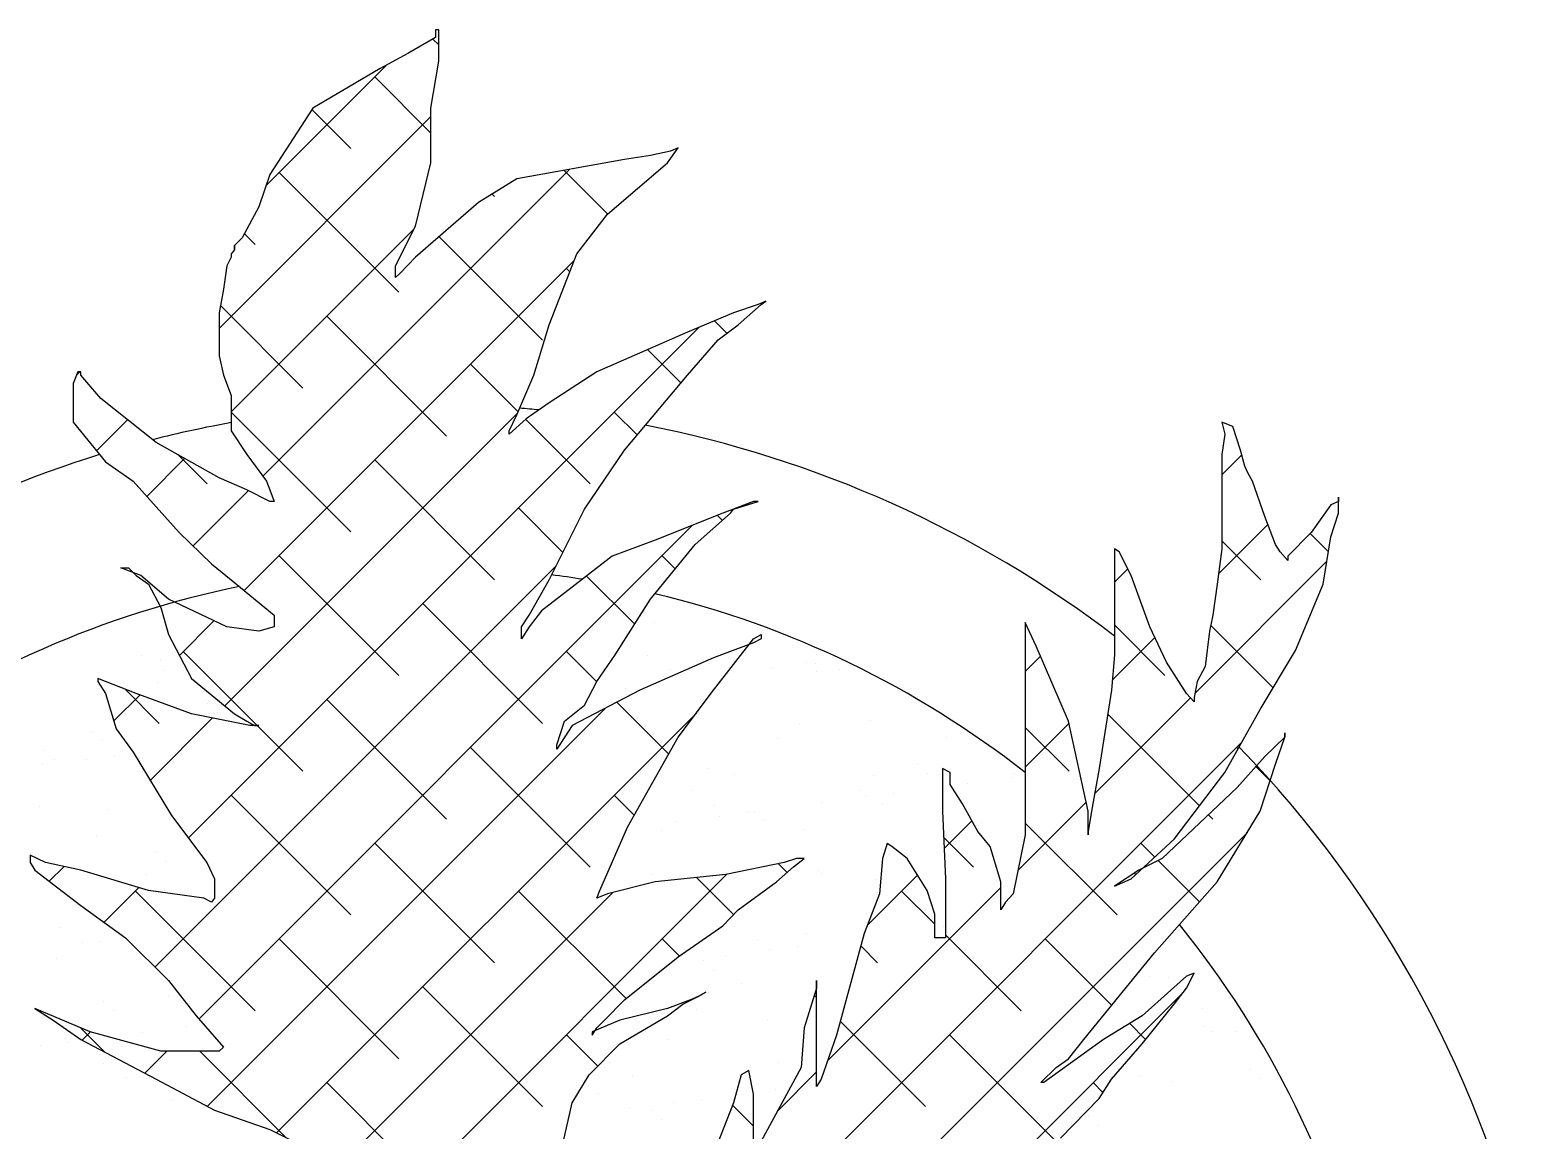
# Model space of a CAD drawing. Header units: metres. Extents: x -32982 to 1660, y -22516 to -303.
# Drawn here: x -20456 to -19875, y -9918 to -9491 of the extents above; entities that cross this region are included whole.
import ezdxf

# ---------------------------------------------------------------- set-up
doc = ezdxf.new("R2010")
doc.units = ezdxf.units.M
doc.header["$LTSCALE"] = 5
doc.header["$MEASUREMENT"] = 0
doc.layers.add('ARREDI_1piano', color=7, linetype='Continuous')

msp = doc.modelspace()

# ---------------------------------------------------------------- linework, layer by layer
at = {"layer": 'ARREDI_1piano', "color": 0}
for p, q in [((-20299.21, -9494.34), (-20309.93, -9500.57)), ((-20298.02, -9491.44), (-20299.21, -9491.44)), ((-20299.21, -9491.44), (-20299.21, -9494.34)), ((-20298.02, -9503.48), (-20298.02, -9491.44)), ((-20300.27, -9494.96), (-20298.02, -9497.21)), ((-20318.34, -9505.14), (-20364.91, -9551.71)), ((-20309.93, -9500.57), (-20320.64, -9506.39)), ((-20301, -9521.76), (-20298.02, -9503.48)), ((-20320.64, -9506.39), (-20346.84, -9521.76)), ((-20322.78, -9509.58), (-20301, -9531.36)), ((-20346.84, -9521.76), (-20363.5, -9547.5)), ((-20347.18, -9522.29), (-20332.06, -9537.42)), ((-20301, -9542.94), (-20301, -9521.76)), ((-20301, -9524.92), (-20383.15, -9607.07)), ((-20215.87, -9540.03), (-20225.99, -9541.69)), ((-20208.13, -9538.37), (-20215.87, -9540.03)), ((-20209.32, -9542.94), (-20205.16, -9537.12)), ((-20205.16, -9537.12), (-20208.13, -9538.37)), ((-20247.36, -9545.52), (-20366.16, -9664.32)), ((-20306.95, -9567.44), (-20301, -9542.94)), ((-20225.99, -9541.69), (-20267.66, -9549.17)), ((-20249.35, -9545.88), (-20232.44, -9562.79)), ((-20232.54, -9562.87), (-20209.32, -9542.94)), ((-20363.5, -9547.5), (-20367.67, -9559.96)), ((-20359.9, -9546.7), (-20313.5, -9593.1)), ((-20267.66, -9549.17), (-20282.54, -9558.3)), ((-20277.28, -9555.07), (-20276.37, -9555.98)), ((-20367.67, -9559.96), (-20374.22, -9572.01)), ((-20282.54, -9558.3), (-20306.95, -9579.48)), ((-20244.45, -9578.24), (-20232.54, -9562.87)), ((-20307.52, -9568.56), (-20378.39, -9639.43)), ((-20314.69, -9582.81), (-20306.95, -9567.44)), ((-20374.22, -9572.01), (-20377.2, -9574.91)), ((-20377.2, -9574.91), (-20377.2, -9576.58)), ((-20377.2, -9574.91), (-20377.2, -9576.58)), ((-20377.2, -9576.58), (-20377.2, -9574.91)), ((-20373.34, -9570.39), (-20369.18, -9574.54)), ((-20297.87, -9571.6), (-20257.81, -9611.66)), ((-20378.39, -9579.48), (-20380.17, -9582.81)), ((-20377.2, -9576.58), (-20378.39, -9578.24)), ((-20378.39, -9578.24), (-20378.39, -9579.48)), ((-20245.41, -9580.7), (-20373.35, -9708.64)), ((-20306.95, -9579.48), (-20312.9, -9585.71)), ((-20255.16, -9605.65), (-20244.45, -9578.24)), ((-20380.17, -9582.81), (-20381.36, -9591.94)), ((-20314.69, -9587.37), (-20314.69, -9582.81)), ((-20312.9, -9585.71), (-20314.69, -9587.37)), ((-20248.53, -9583.82), (-20247.16, -9585.19)), ((-20381.36, -9591.94), (-20383.15, -9601.08)), ((-20382.6, -9598.25), (-20350.62, -9630.23)), ((-20174.2, -9597.76), (-20183.73, -9601.08)), ((-20181.94, -9605.65), (-20173.01, -9597.76)), ((-20171.22, -9596.51), (-20174.2, -9597.76)), ((-20173.01, -9597.76), (-20171.22, -9596.51)), ((-20383.15, -9601.08), (-20383.15, -9617.69)), ((-20341.34, -9602.38), (-20294.94, -9648.79)), ((-20183.73, -9601.08), (-20201.58, -9608.55)), ((-20191.08, -9604.16), (-20186.3, -9608.93)), ((-20197.17, -9606.71), (-20395.06, -9804.59)), ((-20261.11, -9625.17), (-20255.16, -9605.65)), ((-20201.58, -9608.55), (-20236.71, -9623.92)), ((-20189.68, -9611.46), (-20181.94, -9605.65)), ((-20217.04, -9615.32), (-20204.14, -9628.21)), ((-20201.58, -9625.17), (-20189.68, -9611.46)), ((-20383.15, -9617.69), (-20381.36, -9625.17)), ((-20285.65, -9620.95), (-20267.19, -9639.42)), ((-20437.92, -9623.92), (-20439.7, -9628.49)), ((-20437.12, -9623.92), (-20438.43, -9625.22)), ((-20436.73, -9623.92), (-20437.92, -9623.92)), ((-20436.73, -9625.17), (-20436.73, -9623.92)), ((-20428.99, -9634.3), (-20436.73, -9625.17)), ((-20381.36, -9625.17), (-20378.39, -9633.06)), ((-20267.66, -9640.53), (-20261.11, -9625.17)), ((-20236.71, -9623.92), (-20255.16, -9635.96)), ((-20225.99, -9654.24), (-20201.58, -9625.17)), ((-20439.7, -9628.49), (-20439.7, -9643.44)), ((-20378.39, -9633.06), (-20378.39, -9646.76)), ((-20407.56, -9651.33), (-20428.99, -9634.3)), ((-20378.39, -9639.58), (-20332.06, -9685.91)), ((-20255.16, -9635.96), (-20264.09, -9642.19)), ((-20229.97, -9639.51), (-20221.08, -9648.39)), ((-20439.7, -9643.44), (-20427.2, -9658.81)), ((-20418.62, -9642.54), (-20430.65, -9654.57)), ((-20267.32, -9639.74), (-20380.92, -9753.34)), ((-20270.64, -9646.76), (-20267.66, -9640.53)), ((-20264.09, -9642.19), (-20270.64, -9648.01)), ((-20264.26, -9642.34), (-20239.25, -9667.35)), ((-19990.25, -9645.1), (-19994.42, -9643.44)), ((-19994.42, -9643.44), (-19993.23, -9648.01)), ((-19987.28, -9654.24), (-19990.25, -9645.1)), ((-20378.39, -9646.76), (-20372.43, -9655.9)), ((-20270.64, -9648.01), (-20270.64, -9646.76)), ((-19993.23, -9648.01), (-19994.42, -9655.9)), ((-20383.15, -9665.04), (-20407.56, -9651.33)), ((-20398.9, -9656.19), (-20387.74, -9667.35)), ((-20372.43, -9655.9), (-20364.69, -9666.28)), ((-20241.47, -9677.08), (-20225.99, -9654.24)), ((-19994.42, -9655.9), (-19994.42, -9692.45)), ((-19986.73, -9656.13), (-19994.42, -9663.82)), ((-19985.49, -9660.47), (-19987.28, -9654.24)), ((-20427.2, -9658.81), (-20416.49, -9666.28)), ((-20396.5, -9657.54), (-20411.17, -9672.22)), ((-20322.78, -9658.07), (-20276.37, -9704.47)), ((-19984.3, -9663.37), (-19985.49, -9660.47)), ((-20416.49, -9666.28), (-20398.63, -9686.22)), ((-20372.43, -9669.61), (-20383.15, -9665.04)), ((-20364.69, -9666.28), (-20363.5, -9669.61)), ((-19982.51, -9666.28), (-19984.3, -9663.37)), ((-19977.75, -9679.99), (-19982.51, -9666.28)), ((-20371.77, -9669.94), (-20393.24, -9691.41)), ((-20363.5, -9674.17), (-20372.43, -9669.61)), ((-20363.5, -9669.61), (-20361.72, -9674.17)), ((-20361.72, -9674.17), (-20363.5, -9674.17)), ((-20175.99, -9674.17), (-20187.89, -9678.74)), ((-20183.72, -9677.08), (-20174.2, -9674.17)), ((-20174.2, -9674.17), (-20175.99, -9674.17)), ((-19949.18, -9674.17), (-19952.15, -9675.42)), ((-19949.18, -9678.74), (-19949.18, -9672.51)), ((-19949.18, -9672.51), (-19949.18, -9674.17)), ((-20267.09, -9676.63), (-20249.85, -9693.87)), ((-20255.16, -9704.49), (-20241.47, -9677.08)), ((-20187.89, -9678.74), (-20214.08, -9689.12)), ((-20198.61, -9690.79), (-20184.92, -9678.74)), ((-20189.93, -9679.55), (-20188.01, -9681.47)), ((-20184.92, -9678.74), (-20183.72, -9677.08)), ((-19973.59, -9690.78), (-19977.75, -9679.99)), ((-19952.15, -9675.42), (-19959.89, -9686.22)), ((-19952.15, -9687.88), (-19949.18, -9678.74)), ((-20199.6, -9683.38), (-20390.98, -9874.76)), ((-19976.56, -9683.08), (-19995.69, -9702.22)), ((-20398.63, -9686.22), (-20386.13, -9698.26)), ((-20214.08, -9689.12), (-20230.75, -9695.35)), ((-20215.87, -9711.97), (-20198.61, -9690.79)), ((-19994.42, -9689.44), (-19979.39, -9704.47)), ((-19971.8, -9693.69), (-19973.59, -9690.78)), ((-19959.89, -9686.22), (-19968.82, -9695.35)), ((-19960.2, -9686.53), (-19953.09, -9693.64)), ((-19955.13, -9706.15), (-19952.15, -9687.88)), ((-20359.9, -9695.19), (-20313.5, -9741.6)), ((-20230.75, -9695.35), (-20246.23, -9707.4)), ((-20211.41, -9695.19), (-20206.33, -9700.27)), ((-20034.31, -9693.69), (-20036.09, -9692.45)), ((-20036.09, -9692.45), (-20036.09, -9733.56)), ((-20029.54, -9702.83), (-20034.31, -9693.69)), ((-19953.7, -9697.34), (-20004.81, -9748.45)), ((-19994.42, -9692.45), (-19996.21, -9706.15)), ((-19968.82, -9697.01), (-19971.8, -9693.69)), ((-19968.82, -9695.35), (-19968.82, -9697.01)), ((-20413.51, -9702.83), (-20421.25, -9699.92)), ((-20421.25, -9699.92), (-20418.27, -9699.92)), ((-20418.27, -9699.92), (-20415.29, -9702.83)), ((-20415.29, -9702.83), (-20410.53, -9706.15)), ((-20402.79, -9711.97), (-20413.51, -9702.83)), ((-20252.49, -9699.15), (-20407.98, -9854.64)), ((-20386.13, -9698.26), (-20378.39, -9704.49)), ((-20240.66, -9703.06), (-20222.03, -9721.69)), ((-20030.88, -9700.27), (-20036.09, -9705.49)), ((-20022.4, -9722.76), (-20029.54, -9702.83)), ((-20410.53, -9706.15), (-20405.77, -9715.29)), ((-20378.39, -9704.49), (-20361.72, -9718.2)), ((-20262.9, -9718.2), (-20255.16, -9704.49)), ((-20246.23, -9707.4), (-20258.14, -9716.53)), ((-19996.21, -9706.15), (-19997.99, -9718.2)), ((-19965.85, -9731.9), (-19955.13, -9706.15)), ((-20380.17, -9722.76), (-20402.79, -9711.97)), ((-20304.22, -9713.75), (-20257.81, -9760.16)), ((-20229.56, -9733.56), (-20215.87, -9711.97)), ((-20405.77, -9715.29), (-20402.79, -9725.67)), ((-20385.12, -9720.41), (-20398.52, -9733.81)), ((-20361.72, -9718.2), (-20361.72, -9722.76)), ((-20265.88, -9722.76), (-20262.9, -9718.2)), ((-20258.14, -9716.53), (-20262.9, -9722.76)), ((-20214.34, -9720.87), (-20214.34, -9720.87)), ((-19997.99, -9718.2), (-19999.18, -9724.42)), ((-20402.79, -9725.67), (-20393.86, -9742.7)), ((-20367.67, -9724.43), (-20380.17, -9722.76)), ((-20361.72, -9722.76), (-20367.67, -9724.43)), ((-20262.9, -9722.76), (-20265.88, -9727.33)), ((-20265.88, -9727.33), (-20265.88, -9722.76)), ((-20175.99, -9727.33), (-20173.01, -9725.67)), ((-20173.01, -9725.67), (-20173.01, -9727.33)), ((-20070.62, -9721.1), (-20070.62, -9803.33)), ((-20066.45, -9730.24), (-20070.62, -9721.1)), ((-20036.09, -9722.02), (-20016.51, -9741.6)), ((-20015.85, -9736.47), (-20022.4, -9722.76)), ((-19999.18, -9724.42), (-20000.97, -9738.13)), ((-19998.76, -9722.22), (-19974.56, -9746.43)), ((-20397.02, -9732.31), (-20350.62, -9778.72)), ((-20248.53, -9732.31), (-20236.77, -9744.07)), ((-20191.46, -9747.27), (-20175.99, -9727.33)), ((-20175.99, -9728.99), (-20191.46, -9734.81)), ((-20173.01, -9727.33), (-20175.99, -9728.99)), ((-20053.95, -9759.31), (-20066.45, -9730.24)), ((-20020.41, -9726.93), (-20036.95, -9743.47)), ((-19979.54, -9754.74), (-19965.85, -9731.9)), ((-20413.27, -9734.02), (-20413.27, -9734.02)), ((-20406.02, -9735.55), (-20406.02, -9735.55)), ((-20236.71, -9743.95), (-20229.56, -9733.56)), ((-20191.46, -9734.81), (-20220.04, -9747.27)), ((-20217.08, -9733.66), (-20217.08, -9733.66)), ((-20155.32, -9736.44), (-20155.32, -9736.44)), ((-20152.02, -9736.8), (-20152.02, -9736.8)), ((-20151.69, -9733.54), (-20151.69, -9733.54)), ((-20064.76, -9734.16), (-20070.62, -9740.02)), ((-20036.09, -9733.56), (-20037.28, -9747.27)), ((-20008.11, -9748.51), (-20015.85, -9736.47)), ((-20000.97, -9738.13), (-20003.95, -9743.94)), ((-20430.18, -9742.7), (-20430.18, -9743.95)), ((-20427.2, -9743.95), (-20430.18, -9742.7)), ((-20430.18, -9743.95), (-20427.2, -9748.51)), ((-20415.29, -9748.51), (-20427.2, -9743.95)), ((-20406.82, -9744.13), (-20406.82, -9744.13)), ((-20404.42, -9739.66), (-20404.42, -9739.66)), ((-20393.86, -9742.7), (-20377.2, -9756.4)), ((-20241.47, -9753.08), (-20236.71, -9743.95)), ((-20208.23, -9739.31), (-20208.23, -9739.31)), ((-20184.69, -9739.6), (-20184.69, -9739.6)), ((-20169.09, -9739.05), (-20169.09, -9739.05)), ((-20151.45, -9739.99), (-20151.45, -9739.99)), ((-20142.83, -9739.19), (-20142.83, -9739.19)), ((-20003.95, -9743.94), (-20005.14, -9750.17)), ((-20427.2, -9748.51), (-20423.03, -9762.22)), ((-20413.78, -9749.07), (-20423.94, -9759.23)), ((-20419.6, -9746.86), (-20406.31, -9760.16)), ((-20393.86, -9756.4), (-20415.29, -9748.51)), ((-20220.04, -9747.27), (-20246.23, -9760.97)), ((-20225.62, -9746.49), (-20225.62, -9746.49)), ((-20205.16, -9765.54), (-20191.46, -9747.27)), ((-20037.28, -9747.27), (-20042.04, -9777.58)), ((-20005.14, -9751.84), (-20008.11, -9748.51)), ((-20387.75, -9752.29), (-20387.75, -9752.29)), ((-20233.3, -9754.21), (-20387.69, -9908.6)), ((-20341.34, -9750.88), (-20294.94, -9797.28)), ((-20249.21, -9759.31), (-20241.47, -9753.08)), ((-20228.93, -9751.92), (-20208.81, -9772.03)), ((-20006.58, -9750.22), (-20043.81, -9787.46)), ((-20005.14, -9750.17), (-20005.14, -9751.84)), ((-19993.23, -9779.25), (-19979.54, -9754.74)), ((-20385.65, -9758.06), (-20409.86, -9782.27)), ((-20371.24, -9760.97), (-20393.86, -9756.4)), ((-20383.88, -9755.84), (-20383.88, -9755.84)), ((-20377.2, -9756.4), (-20372.43, -9759.31)), ((-20372.43, -9759.31), (-20369.46, -9760.97)), ((-20367.67, -9760.97), (-20371.24, -9760.97)), ((-20369.46, -9760.97), (-20367.67, -9760.97)), ((-20198.11, -9756.14), (-20360.84, -9918.87)), ((-20252.18, -9768.45), (-20249.21, -9759.31)), ((-20246.23, -9760.97), (-20252.18, -9770.11)), ((-20158.04, -9760.63), (-20158.04, -9760.63)), ((-20130.55, -9759.14), (-20130.55, -9759.14)), ((-20101.33, -9758.59), (-20101.33, -9758.59)), ((-20053.74, -9760.26), (-20070.62, -9777.14)), ((-20046.21, -9794.2), (-20053.95, -9759.31)), ((-20038.73, -9756.5), (-20003.08, -9792.15)), ((-20432.14, -9763.56), (-20432.14, -9763.56)), ((-20428.19, -9766.3), (-20428.19, -9766.3)), ((-20423.03, -9762.22), (-20416.49, -9771.36)), ((-19986.58, -9767.35), (-20272.58, -10053.35)), ((-20224.8, -9800.43), (-20205.16, -9765.54)), ((-20166.61, -9765.82), (-20166.61, -9765.82)), ((-20101.21, -9765.7), (-20101.21, -9765.7)), ((-20070.62, -9761.74), (-20053.64, -9778.72)), ((-19970.01, -9765.54), (-19977.75, -9773.02)), ((-19973.59, -9775.92), (-19970.01, -9765.54)), ((-19970.01, -9765.54), (-19970.01, -9763.88)), ((-19970.01, -9763.88), (-19970.01, -9765.54)), ((-20450.88, -9770.73), (-20450.88, -9770.73)), ((-20423.72, -9772.57), (-20423.72, -9772.57)), ((-20416.49, -9771.36), (-20401.6, -9795.86)), ((-20285.65, -9769.44), (-20239.25, -9815.84)), ((-20252.18, -9770.11), (-20252.18, -9768.45)), ((-19988.67, -9769.44), (-19988.08, -9770.03)), ((-19977.75, -9773.02), (-19988.47, -9785.06)), ((-20451.73, -9776.26), (-20451.73, -9776.26)), ((-20447.01, -9774.27), (-20447.01, -9774.27)), ((-20434.65, -9774.01), (-20434.65, -9774.01)), ((-20193.68, -9777.57), (-20193.68, -9777.57)), ((-20112.28, -9775.88), (-20112.28, -9775.88)), ((-20102.76, -9777.58), (-20102.76, -9794.2)), ((-20099.79, -9779.25), (-20102.76, -9777.58)), ((-20042.04, -9777.58), (-20045.02, -9794.2)), ((-19981.21, -9776.9), (-19975.7, -9782.41)), ((-19979.54, -9794.2), (-19973.59, -9775.92)), ((-20183.37, -9780.06), (-20183.37, -9780.06)), ((-20129.65, -9780.32), (-20129.65, -9780.32)), ((-20108.41, -9779.43), (-20108.41, -9779.43)), ((-20099.79, -9783.81), (-20099.79, -9779.25)), ((-20095.03, -9791.29), (-20099.79, -9783.81)), ((-20093.2, -9783.43), (-20093.2, -9783.43)), ((-20076.13, -9781.19), (-20076.13, -9781.19)), ((-20074.68, -9779.62), (-20074.68, -9779.62)), ((-20012.87, -9804.99), (-19993.23, -9779.25)), ((-20378.46, -9788), (-20332.06, -9834.4)), ((-20229.97, -9788), (-20222.19, -9795.78)), ((-20200.12, -9786.25), (-20200.12, -9786.25)), ((-20134.73, -9786.13), (-20134.73, -9786.13)), ((-20132.66, -9788.63), (-20132.66, -9788.63)), ((-20121.72, -9787.19), (-20121.72, -9787.19)), ((-20047, -9790.64), (-20073.5, -9817.14)), ((-19988.47, -9785.06), (-20017.64, -9812.47)), ((-20452.86, -9792.37), (-20452.86, -9792.37)), ((-20426.1, -9793.42), (-20426.1, -9793.42)), ((-20401.6, -9795.86), (-20387.91, -9814.13)), ((-20191.27, -9791.89), (-20191.27, -9791.89)), ((-20189.18, -9796.07), (-20189.18, -9796.07)), ((-20178.25, -9794.63), (-20178.25, -9794.63)), ((-20175.41, -9794.31), (-20175.41, -9794.31)), ((-20149.73, -9790.87), (-20149.73, -9790.87)), ((-20125.87, -9791.77), (-20125.87, -9791.77)), ((-20102.76, -9794.2), (-20101.57, -9820.36)), ((-20089.07, -9802.09), (-20095.03, -9791.29)), ((-20045.02, -9794.2), (-20046.21, -9802.09)), ((-20046.21, -9803.33), (-20046.21, -9794.2)), ((-19999.66, -9795.57), (-19997.95, -9797.28)), ((-19996.21, -9821.61), (-19979.54, -9794.2)), ((-20235.52, -9824.93), (-20224.8, -9800.43)), ((-20211.69, -9801.8), (-20211.69, -9801.8)), ((-20206.26, -9798.32), (-20206.26, -9798.32)), ((-20171.54, -9797.86), (-20171.54, -9797.86)), ((-20156.72, -9801.09), (-20156.72, -9801.09)), ((-20091.38, -9797.9), (-20102.11, -9808.63)), ((-20084.31, -9807.9), (-20089.07, -9802.09)), ((-20087.51, -9798.58), (-20087.51, -9798.58)), ((-20070.62, -9798.86), (-20035.07, -9834.4)), ((-20046.21, -9802.09), (-20046.21, -9803.33)), ((-20430.82, -9804.03), (-20430.82, -9804.03)), ((-20322.78, -9806.56), (-20276.37, -9852.96)), ((-19984.55, -9802.44), (-20232.95, -10050.84)), ((-20124.19, -9806.66), (-20125.98, -9812.47)), ((-20122.41, -9807.9), (-20124.19, -9806.66)), ((-20116.46, -9812.47), (-20122.41, -9807.9)), ((-20102.3, -9804.3), (-20090.76, -9815.84)), ((-20080.14, -9821.61), (-20084.31, -9807.9)), ((-20070.62, -9803.33), (-20075.38, -9826.18)), ((-20029.54, -9820.36), (-20012.87, -9804.99)), ((-20025.79, -9806.56), (-20020.41, -9811.94)), ((-20456.37, -9811.23), (-20456.37, -9814.13)), ((-20450.42, -9814.13), (-20456.37, -9811.23)), ((-20407.83, -9810.17), (-20407.83, -9810.17)), ((-20403.96, -9813.71), (-20403.96, -9813.71)), ((-20159.32, -9812.47), (-20164.08, -9814.13)), ((-20160.51, -9815.79), (-20156.34, -9812.47)), ((-20156.34, -9812.47), (-20159.32, -9812.47)), ((-20125.98, -9812.47), (-20127.17, -9826.18)), ((-20108.72, -9824.93), (-20116.46, -9812.47)), ((-20017.64, -9812.47), (-20026.57, -9817.04)), ((-20019.12, -9813.23), (-20003.06, -9829.3)), ((-20456.37, -9814.13), (-20454.58, -9817.04)), ((-20454.58, -9817.04), (-20436.73, -9830.75)), ((-20436.73, -9817.04), (-20450.42, -9814.13)), ((-20443.24, -9815.66), (-20448.95, -9821.36)), ((-20410.53, -9824.93), (-20436.73, -9817.04)), ((-20411.23, -9818.88), (-20411.23, -9818.88)), ((-20387.91, -9814.13), (-20384.93, -9820.36)), ((-20186.36, -9818.63), (-20336.45, -9968.72)), ((-20215.04, -9818.53), (-20215.04, -9818.53)), ((-20186.7, -9818.7), (-20214.08, -9821.61)), ((-20164.08, -9814.13), (-20186.7, -9818.7)), ((-20167.06, -9821.61), (-20160.51, -9815.79)), ((-20166.27, -9814.57), (-20162.92, -9817.93)), ((-20150.63, -9817.01), (-20150.63, -9817.01)), ((-20149.65, -9818.41), (-20149.65, -9818.41)), ((-20112.43, -9818.95), (-20131.92, -9838.45)), ((-20026.57, -9817.04), (-20036.09, -9823.27)), ((-20414.27, -9823.81), (-20427.71, -9837.25)), ((-20415.59, -9825.12), (-20369.18, -9871.53)), ((-20389.1, -9827.84), (-20410.53, -9824.93)), ((-20404.36, -9824.4), (-20404.36, -9824.4)), ((-20404.17, -9825.06), (-20404.17, -9825.06)), ((-20384.93, -9820.36), (-20384.93, -9827.84)), ((-20267.09, -9825.12), (-20225.4, -9866.82)), ((-20236.71, -9827.84), (-20235.52, -9824.93)), ((-20214.08, -9821.61), (-20232.54, -9826.18)), ((-20198.06, -9819.91), (-20183.71, -9834.26)), ((-20181.94, -9832.41), (-20167.06, -9821.61)), ((-20080.14, -9823.79), (-20147.33, -9890.97)), ((-20128.33, -9820.78), (-20128.33, -9820.78)), ((-20118.6, -9825.12), (-20105.74, -9837.98)), ((-20105.74, -9834.07), (-20108.72, -9824.93)), ((-20101.57, -9820.36), (-20101.57, -9843.2)), ((-20080.14, -9832.41), (-20080.14, -9821.61)), ((-20036.09, -9823.27), (-20029.54, -9820.36)), ((-20020.61, -9849.02), (-19996.21, -9821.61)), ((-20436.73, -9830.75), (-20419.46, -9843.2)), ((-20386.12, -9829.5), (-20389.1, -9827.84)), ((-20384.93, -9827.84), (-20386.12, -9829.5)), ((-20230.53, -9825.68), (-20356.24, -9951.39)), ((-20232.54, -9826.18), (-20236.71, -9827.84)), ((-20127.17, -9826.18), (-20133.12, -9841.54)), ((-20078.36, -9829.5), (-20080.14, -9832.41)), ((-20075.38, -9826.18), (-20078.36, -9829.5)), ((-20187.89, -9838.64), (-20181.94, -9832.41)), ((-20132.36, -9833.75), (-20132.36, -9833.75)), ((-20105.74, -9843.2), (-20105.74, -9834.07)), ((-20444.75, -9839.31), (-20444.75, -9839.31)), ((-20205.15, -9850.68), (-20187.89, -9838.64)), ((-20183.16, -9838.84), (-20183.16, -9838.84)), ((-20155.4, -9841.56), (-20155.4, -9841.56)), ((-20133.12, -9841.54), (-20143.84, -9881)), ((-20102.36, -9839.01), (-20102.36, -9839.01)), ((-20101.57, -9842.15), (-20072.2, -9871.53)), ((-20435.89, -9844.95), (-20435.89, -9844.95)), ((-20429.5, -9844.49), (-20429.5, -9844.49)), ((-20419.46, -9843.2), (-20402.79, -9859.82)), ((-20359.9, -9843.68), (-20313.5, -9890.09)), ((-20211.41, -9843.68), (-20204.72, -9850.37)), ((-20174.31, -9844.48), (-20174.31, -9844.48)), ((-20169.82, -9847.89), (-20169.82, -9847.89)), ((-20158.89, -9846.45), (-20158.89, -9846.45)), ((-20134.44, -9846.4), (-20127.88, -9852.96)), ((-20101.57, -9843.2), (-20105.74, -9843.2)), ((-20062.92, -9843.68), (-20037.2, -9869.4)), ((-20446.19, -9851.3), (-20446.19, -9851.3)), ((-20225.99, -9867.29), (-20205.15, -9850.68)), ((-20195.49, -9852.19), (-20195.49, -9852.19)), ((-20186.89, -9850.14), (-20186.89, -9850.14)), ((-20048, -9882.66), (-20020.61, -9849.02)), ((-20402.79, -9859.82), (-20392.08, -9873.52)), ((-20191.62, -9855.73), (-20191.62, -9855.73)), ((-20151.58, -9900.93), (-20151.58, -9859.82)), ((-20151.58, -9859.82), (-20151.58, -9862.72)), ((-20008.11, -9858.15), (-20025.38, -9873.52)), ((-20022.32, -9858.31), (-20022.32, -9858.31)), ((-20015.31, -9858.5), (-20015.31, -9858.5)), ((-20005.14, -9856.91), (-20008.11, -9858.15)), ((-20008.11, -9862.72), (-20005.14, -9856.91)), ((-20402.85, -9865.52), (-20402.85, -9865.52)), ((-20304.22, -9862.25), (-20257.81, -9908.65)), ((-20203.37, -9868.95), (-20197.42, -9866.05)), ((-20197.42, -9866.05), (-20200.39, -9867.29)), ((-20197.42, -9866.05), (-20194.44, -9864.38)), ((-20194.44, -9864.38), (-20197.42, -9866.05)), ((-20180.72, -9860.99), (-20180.72, -9860.99)), ((-20151.58, -9862.72), (-20156.34, -9878.09)), ((-20152.45, -9865.52), (-20151.58, -9866.39)), ((-20009.42, -9864.44), (-20092.05, -9947.06)), ((-20012.87, -9868.95), (-20008.11, -9862.72)), ((-20454.58, -9870.61), (-20447.44, -9875.18)), ((-20433.15, -9879.75), (-20454.58, -9870.61)), ((-20427.92, -9868.04), (-20427.92, -9868.04)), ((-20424.05, -9871.58), (-20424.05, -9871.58)), ((-20394.27, -9871.47), (-20394.27, -9871.47)), ((-20233.73, -9875.18), (-20225.99, -9867.29)), ((-20209.32, -9870.61), (-20227.78, -9875.18)), ((-20200.39, -9867.29), (-20209.32, -9870.61)), ((-20209.32, -9873.52), (-20203.37, -9868.95)), ((-20198.08, -9871.11), (-20198.08, -9871.11)), ((-20025.38, -9884.32), (-20012.87, -9868.95)), ((-20001.89, -9870.76), (-20001.89, -9870.76)), ((-20447.44, -9875.18), (-20436.72, -9882.66)), ((-20395.93, -9877.66), (-20395.93, -9877.66)), ((-20392.08, -9873.52), (-20381.36, -9885.57)), ((-20227.78, -9875.18), (-20238.49, -9879.75)), ((-20236.71, -9878.09), (-20233.73, -9875.18)), ((-20227.78, -9884.32), (-20209.32, -9873.52)), ((-20170.72, -9874.89), (-20170.72, -9874.89)), ((-20142.37, -9875.6), (-20109.32, -9908.65)), ((-20025.38, -9873.52), (-20040.26, -9882.66)), ((-20030.15, -9876.45), (-20023.99, -9882.61)), ((-20001.42, -9877.46), (-20001.42, -9877.46)), ((-20441.53, -9883.66), (-20441.53, -9883.66)), ((-20436.73, -9878.23), (-20427.36, -9887.59)), ((-20436.72, -9882.66), (-20407.56, -9898.03)), ((-20433.11, -9879.76), (-20436.25, -9882.91)), ((-20405.77, -9887.23), (-20433.15, -9879.75)), ((-20413, -9879.91), (-20413, -9879.91)), ((-20248.53, -9880.81), (-20236.35, -9892.99)), ((-20238.49, -9881), (-20236.71, -9878.09)), ((-20238.49, -9879.75), (-20238.49, -9881)), ((-20209.05, -9882.72), (-20209.05, -9882.72)), ((-20156.34, -9878.09), (-20157.53, -9893.46)), ((-20143.84, -9881), (-20149.79, -9898.02)), ((-20100.04, -9880.81), (-20058.59, -9922.26)), ((-20040.26, -9882.66), (-20063.47, -9899.27)), ((-20053.95, -9890.13), (-20048, -9882.66)), ((-20043.64, -9880.24), (-20043.64, -9880.24)), ((-19997.95, -9879.64), (-19997.95, -9879.64)), ((-19988.67, -9879.53), (-19988.67, -9879.53)), ((-20452.46, -9885.1), (-20452.46, -9885.1)), ((-20403.44, -9887.23), (-20411.94, -9895.72)), ((-20383.15, -9887.23), (-20405.77, -9887.23)), ((-20390.6, -9887.23), (-20357.09, -9920.74)), ((-20381.36, -9885.57), (-20383.15, -9887.23)), ((-20239.68, -9896.36), (-20227.78, -9884.32)), ((-20037.28, -9898.02), (-20025.38, -9884.32)), ((-20427.79, -9891.9), (-20427.79, -9891.9)), ((-20233.85, -9893.32), (-20233.85, -9893.32)), ((-20231.6, -9891.54), (-20231.6, -9891.54)), ((-20177.77, -9894.7), (-20180.75, -9896.36)), ((-20175.99, -9903.84), (-20177.77, -9894.7)), ((-20157.53, -9893.46), (-20173.01, -9922.11)), ((-20151.58, -9895.22), (-20166.6, -9910.24)), ((-20166.2, -9891.42), (-20166.2, -9891.42)), ((-20064.66, -9899.27), (-20058.71, -9893.46)), ((-20058.71, -9893.46), (-20053.95, -9890.13)), ((-19983.15, -9894.21), (-19983.15, -9894.21)), ((-20418.93, -9897.54), (-20418.93, -9897.54)), ((-20407.56, -9898.03), (-20384.93, -9910.07)), ((-20341.34, -9899.37), (-20294.94, -9945.77)), ((-20246.23, -9907.16), (-20239.68, -9896.36)), ((-20222.74, -9897.18), (-20222.74, -9897.18)), ((-20180.75, -9896.36), (-20183.72, -9907.16)), ((-20149.79, -9898.02), (-20151.58, -9900.93)), ((-20063.47, -9899.27), (-20064.66, -9899.27)), ((-20044.35, -9899.37), (-20040.56, -9903.17)), ((-20042.04, -9905.5), (-20037.28, -9898.02)), ((-20026.55, -9896.83), (-20026.55, -9896.83)), ((-20013.99, -9898.97), (-20013.99, -9898.97)), ((-19979.28, -9897.75), (-19979.28, -9897.75)), ((-20401.53, -9905.98), (-20401.53, -9905.98)), ((-20236.12, -9903.5), (-20236.12, -9903.5)), ((-20196.06, -9905.72), (-20196.06, -9905.72)), ((-20175.99, -9925.43), (-20175.99, -9903.84)), ((-20167.53, -9901.96), (-20167.53, -9901.96)), ((-20056.93, -9920.87), (-20042.04, -9905.5)), ((-20384.93, -9910.07), (-20363.5, -9917.54)), ((-20250.4, -9925.43), (-20246.23, -9907.16)), ((-20224.06, -9909.4), (-20224.06, -9909.4)), ((-20215.58, -9910.06), (-20215.58, -9910.06)), ((-20206.99, -9907.16), (-20206.99, -9907.16)), ((-20183.72, -9907.16), (-20192.65, -9930)), ((-20184.1, -9908.12), (-20175.99, -9916.23)), ((-20046.28, -9912.64), (-20046.28, -9912.64)), ((-20363.5, -9917.54), (-20351, -9923.77)), ((-20211.71, -9913.6), (-20211.71, -9913.6)), ((-20042.41, -9916.18), (-20042.41, -9916.18))]:
    msp.add_line(p, q, dxfattribs=at)
for radius, start, end in [(436.21, 84.48246, 85.47608), (436.21, 100.21923, 104.32775), (436.21, 52.60616, 79.0228), (436.21, 107.12973, 150.85764), (373.21, 80.94563, 82.79948), (373.21, 101.46815, 150.23996), (373.21, 51.88141, 76.54927), (436.21, 12.65378, 44.09191), (373.21, 46.89234, 46.94584), (373.21, 42.92751, 43.04348), (373.21, 13.38268, 38.98206)]:
    msp.add_arc((-20301, -10072.87), radius, start, end, dxfattribs=at)

doc.saveas('drawing.dxf')
